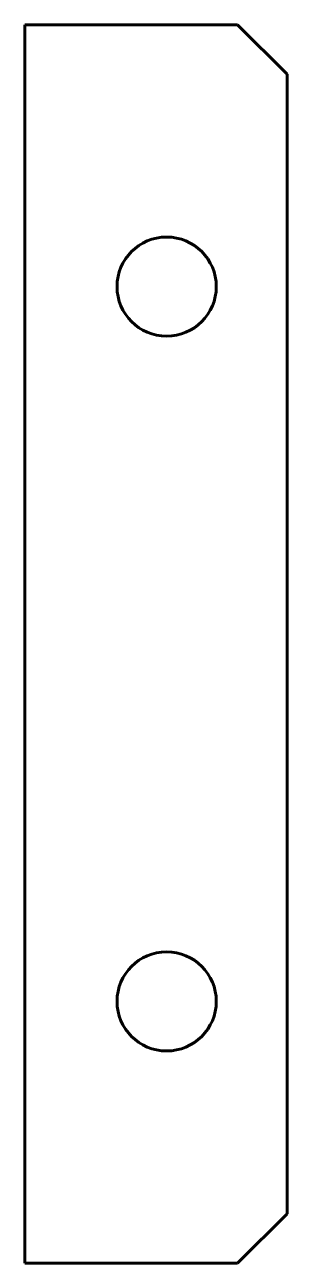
# Model space of a CAD drawing. Header units: millimetres. Extents: x 0 to 37, y 0 to 175.
import ezdxf

# ---------------------------------------------------------------- set-up
doc = ezdxf.new("R2010")
doc.units = ezdxf.units.MM
doc.linetypes.add('K5LT32768', pattern=[0])

msp = doc.modelspace()

# ---------------------------------------------------------------- linework, layer by layer
at = {"color": 150, "linetype": 'K5LT32768', "lineweight": 60, "true_color": 0x007fff}
for p, q in [((0, 0), (0, 175)), ((0, 175), (30, 175)), ((37, 168), (30, 175)), ((37, 168), (37, 7)), ((30, 0), (37, 7)), ((30, 0), (0, 0))]:
    msp.add_line(p, q, dxfattribs=at)
for centre in [(20, 138), (20, 37)]:
    msp.add_circle(centre, 7, dxfattribs=at)

doc.saveas('drawing.dxf')
